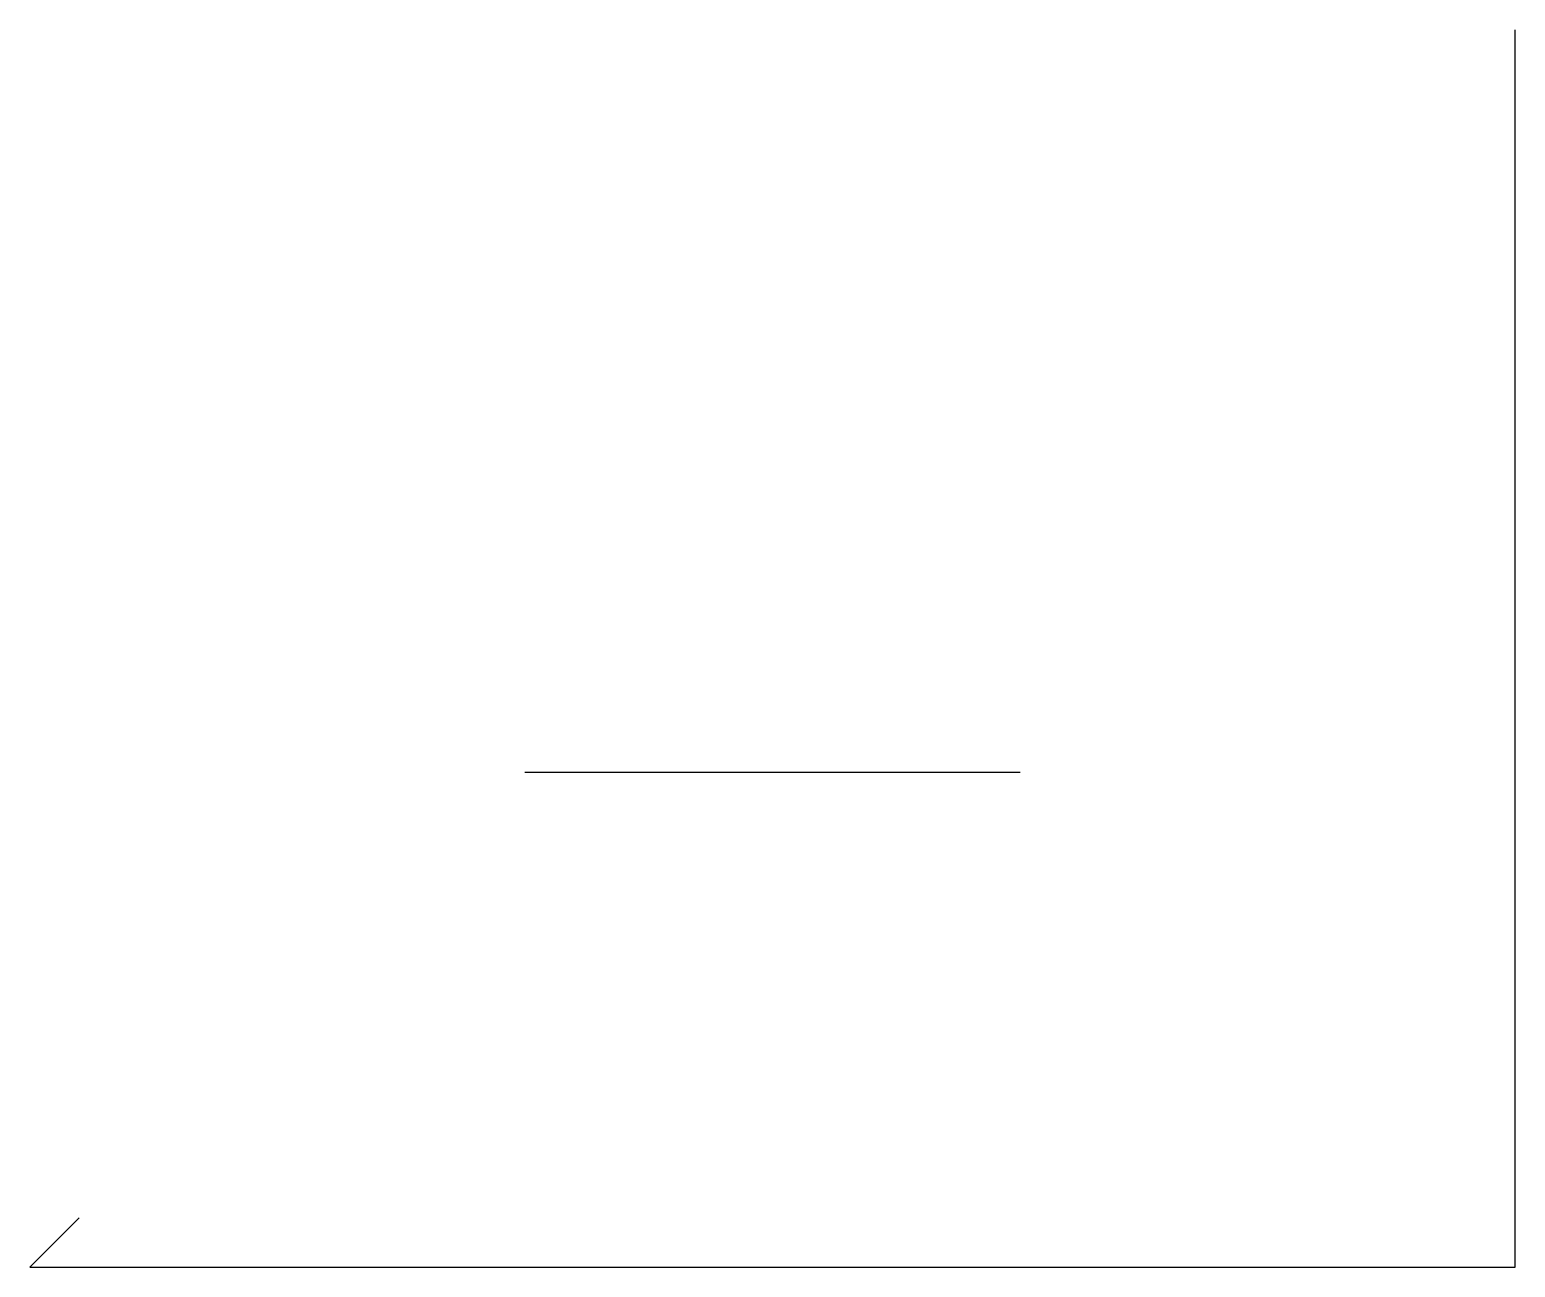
# Model space of a CAD drawing. Header units: millimetres. Extents: x 0 to 3000, y 0 to 2500.
import ezdxf

# ---------------------------------------------------------------- set-up
doc = ezdxf.new("R2010")
doc.units = ezdxf.units.MM
doc.layers.get('DEFPOINTS').update_dxf_attribs({"color": 8, "linetype": 'CONTINUOUS'})
for name, color, linetype in [('A-ANNO-TEXT', 1, 'CONTINUOUS'), ('A-DOOR', 3, 'CONTINUOUS'), ('A-WALL', 7, 'CONTINUOUS')]:
    doc.layers.add(name, color=color, linetype=linetype)

msp = doc.modelspace()

# ---------------------------------------------------------------- linework, layer by layer
at = {"layer": 'A-ANNO-TEXT'}
msp.add_line((1000, 1000), (2000, 1000), dxfattribs=at)
at = {"layer": 'A-DOOR'}
msp.add_line((500, 0), (1500, 0), dxfattribs=at)
at = {"layer": 'A-WALL'}
for p, q in [((3000, 0), (3000, 2500)), ((0, 0), (3000, 0))]:
    msp.add_line(p, q, dxfattribs=at)
at = {"layer": 'DEFPOINTS'}
msp.add_line((0, 0), (100, 100), dxfattribs=at)

doc.saveas('drawing.dxf')
